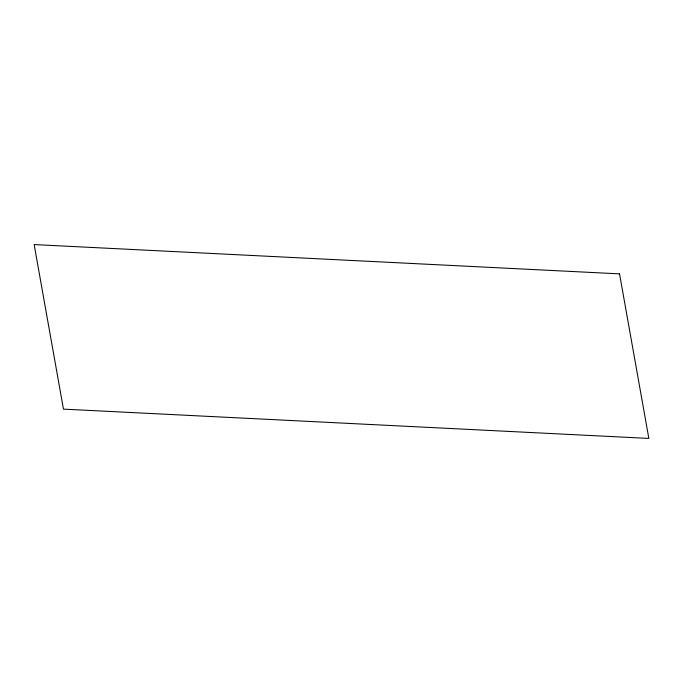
<?xml version="1.0" encoding="UTF-8"?>
<svg xmlns="http://www.w3.org/2000/svg" width="683" height="683" viewBox="0 0 683 683"><rect width="100%" height="100%" fill="white"/><g stroke="black" fill="none" stroke-linecap="round" stroke-linejoin="round"><path stroke-width="1.02" d="M619.541 273.866L34.15 244.574L63.459 409.134L648.85 438.426L619.541 273.866"/></g></svg>
